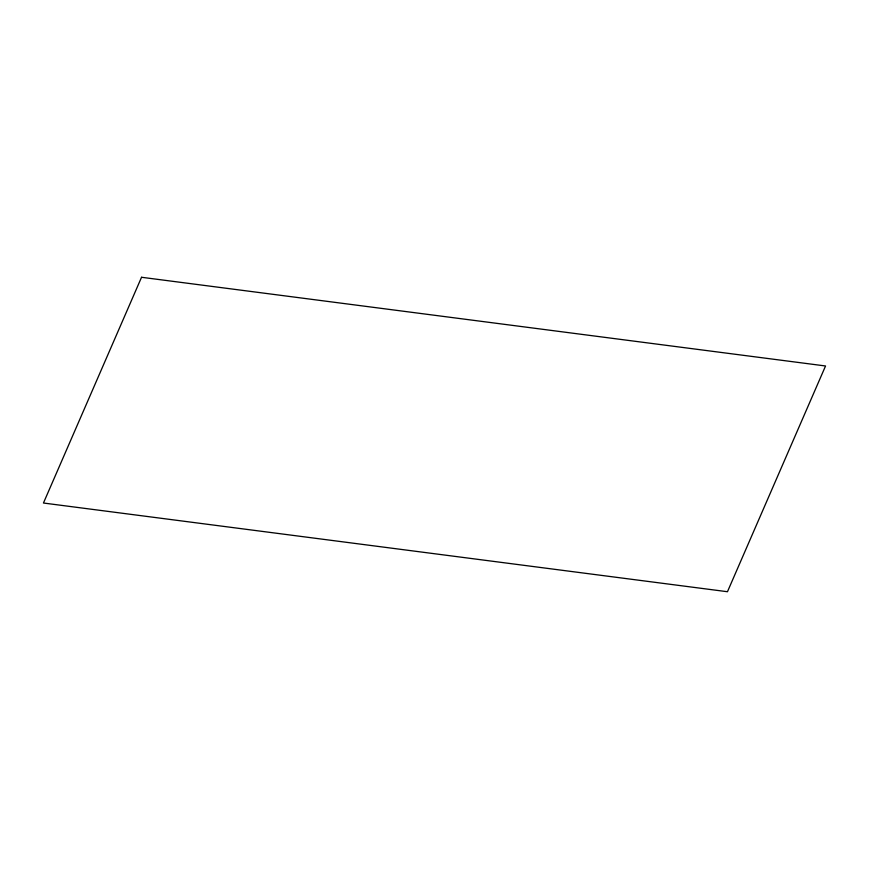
<?xml version="1.0" encoding="UTF-8"?>
<svg xmlns="http://www.w3.org/2000/svg" width="869" height="869" viewBox="0 0 869 869"><rect width="100%" height="100%" fill="white"/><g stroke="black" fill="none" stroke-linecap="round" stroke-linejoin="round"><path stroke-width="1.3" d="M141.538 277.276L43.45 503.021L727.462 591.724L825.55 365.979L141.538 277.276"/></g></svg>
